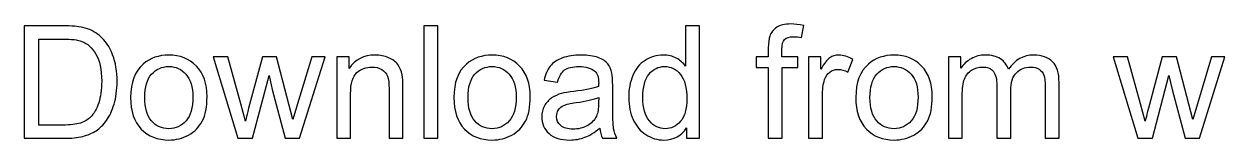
# Model space of a CAD drawing. Header units: millimetres. Extents: x 163 to 618, y -113 to 304.
# Drawn here: x 417.4 to 482.1, y -112.8 to -106.6 of the extents above; entities that cross this region are included whole.
import ezdxf

# ---------------------------------------------------------------- set-up
doc = ezdxf.new("R2010")
doc.units = ezdxf.units.MM
doc.header["$MEASUREMENT"] = 0
doc.layers.add('Layer 1', color=7, linetype='Continuous')

msp = doc.modelspace()

# ---------------------------------------------------------------- linework, layer by layer
at = {"layer": 'Layer 1', "color": 250}
for points, knots in [([(417.4009, -112.7541), (417.4009, -112.7541), (417.4009, -106.6919), (417.4009, -106.6919), (417.4009, -106.6919), (417.4009, -106.6919), (419.4894, -106.6919), (419.4894, -106.6919), (419.4894, -106.6919), (419.9607, -106.6919), (420.3205, -106.7202), (420.5689, -106.778), (420.5689, -106.778), (420.916, -106.8585), (421.2124, -107.0038), (421.4579, -107.2126), (421.4579, -107.2126), (421.7782, -107.4836), (422.0167, -107.8279), (422.1747, -108.2484), (422.1747, -108.2484), (422.3342, -108.6689), (422.4132, -109.1501), (422.4132, -109.6906), (422.4132, -109.6906), (422.4132, -110.1506), (422.3596, -110.5584), (422.2524, -110.914), (422.2524, -110.914), (422.1451, -111.2696), (422.0068, -111.5645), (421.8389, -111.7974), (421.8389, -111.7974), (421.6696, -112.0302), (421.4861, -112.2136), (421.2857, -112.3463), (421.2857, -112.3463), (421.0868, -112.4803), (420.8455, -112.5819), (420.5632, -112.6511), (420.5632, -112.6511), (420.2796, -112.7202), (419.9551, -112.7541), (419.5882, -112.7541), (419.5882, -112.7541), (419.5882, -112.7541), (417.4009, -112.7541), (417.4009, -112.7541)], [0, 0, 0, 0, 0.0769231, 0.0769231, 0.0769231, 0.0769231, 0.1538462, 0.1538462, 0.1538462, 0.1538462, 0.2307692, 0.2307692, 0.2307692, 0.2307692, 0.3076923, 0.3076923, 0.3076923, 0.3076923, 0.3846154, 0.3846154, 0.3846154, 0.3846154, 0.4615385, 0.4615385, 0.4615385, 0.4615385, 0.5384615, 0.5384615, 0.5384615, 0.5384615, 0.6153846, 0.6153846, 0.6153846, 0.6153846, 0.6923077, 0.6923077, 0.6923077, 0.6923077, 0.7692308, 0.7692308, 0.7692308, 0.7692308, 0.8461538, 0.8461538, 0.8461538, 0.8461538, 1, 1, 1, 1]), ([(438.9375, -112.7541), (438.9375, -112.7541), (438.9375, -106.6919), (438.9375, -106.6919), (438.9375, -106.6919), (438.9375, -106.6919), (439.6825, -106.6919), (439.6825, -106.6919), (439.6825, -106.6919), (439.6825, -106.6919), (439.6825, -112.7541), (439.6825, -112.7541), (439.6825, -112.7541), (439.6825, -112.7541), (438.9375, -112.7541), (438.9375, -112.7541)], [0, 0, 0, 0, 0.2, 0.2, 0.2, 0.2, 0.4, 0.4, 0.4, 0.4, 0.6, 0.6, 0.6, 0.6, 1, 1, 1, 1]), ([(453.0895, -112.7541), (453.0895, -112.7541), (453.0895, -112.1967), (453.0895, -112.1967), (453.0895, -112.1967), (452.8116, -112.6299), (452.4023, -112.8472), (451.8619, -112.8472), (451.8619, -112.8472), (451.5119, -112.8472), (451.1902, -112.7513), (450.8981, -112.558), (450.8981, -112.558), (450.6046, -112.366), (450.3774, -112.0965), (450.2151, -111.7522), (450.2151, -111.7522), (450.0542, -111.4065), (449.9738, -111.01), (449.9738, -110.5612), (449.9738, -110.5612), (449.9738, -110.1238), (450.0472, -109.7273), (450.1925, -109.3702), (450.1925, -109.3702), (450.3393, -109.0146), (450.558, -108.7409), (450.8501, -108.5518), (450.8501, -108.5518), (451.1408, -108.3613), (451.4682, -108.2667), (451.828, -108.2667), (451.828, -108.2667), (452.0933, -108.2667), (452.329, -108.3232), (452.535, -108.4347), (452.535, -108.4347), (452.741, -108.5462), (452.9089, -108.6929), (453.0387, -108.8721), (453.0387, -108.8721), (453.0387, -108.8721), (453.0387, -106.6919), (453.0387, -106.6919), (453.0387, -106.6919), (453.0387, -106.6919), (453.7838, -106.6919), (453.7838, -106.6919), (453.7838, -106.6919), (453.7838, -106.6919), (453.7838, -112.7541), (453.7838, -112.7541), (453.7838, -112.7541), (453.7838, -112.7541), (453.0895, -112.7541), (453.0895, -112.7541)], [0, 0, 0, 0, 0.0666667, 0.0666667, 0.0666667, 0.0666667, 0.1333333, 0.1333333, 0.1333333, 0.1333333, 0.2, 0.2, 0.2, 0.2, 0.2666667, 0.2666667, 0.2666667, 0.2666667, 0.3333333, 0.3333333, 0.3333333, 0.3333333, 0.4, 0.4, 0.4, 0.4, 0.4666667, 0.4666667, 0.4666667, 0.4666667, 0.5333333, 0.5333333, 0.5333333, 0.5333333, 0.6, 0.6, 0.6, 0.6, 0.6666667, 0.6666667, 0.6666667, 0.6666667, 0.7333333, 0.7333333, 0.7333333, 0.7333333, 0.8, 0.8, 0.8, 0.8, 0.8666667, 0.8666667, 0.8666667, 0.8666667, 1, 1, 1, 1]), ([(457.4922, -112.7541), (457.4922, -112.7541), (457.4922, -108.9356), (457.4922, -108.9356), (457.4922, -108.9356), (457.4922, -108.9356), (456.8318, -108.9356), (456.8318, -108.9356), (456.8318, -108.9356), (456.8318, -108.9356), (456.8318, -108.3599), (456.8318, -108.3599), (456.8318, -108.3599), (456.8318, -108.3599), (457.4922, -108.3599), (457.4922, -108.3599), (457.4922, -108.3599), (457.4922, -108.3599), (457.4922, -107.8942), (457.4922, -107.8942), (457.4922, -107.8942), (457.4922, -107.5993), (457.5176, -107.3806), (457.5698, -107.238), (457.5698, -107.238), (457.6418, -107.0461), (457.766, -106.8895), (457.9466, -106.7696), (457.9466, -106.7696), (458.1258, -106.6496), (458.3784, -106.5903), (458.7029, -106.5903), (458.7029, -106.5903), (458.9132, -106.5903), (459.1446, -106.6157), (459.3986, -106.6651), (459.3986, -106.6651), (459.3986, -106.6651), (459.2871, -107.3171), (459.2871, -107.3171), (459.2871, -107.3171), (459.1319, -107.2903), (458.9866, -107.2761), (458.8483, -107.2761), (458.8483, -107.2761), (458.6225, -107.2761), (458.4631, -107.3241), (458.3685, -107.4201), (458.3685, -107.4201), (458.2754, -107.516), (458.2288, -107.6952), (458.2288, -107.9577), (458.2288, -107.9577), (458.2288, -107.9577), (458.2288, -108.3599), (458.2288, -108.3599), (458.2288, -108.3599), (458.2288, -108.3599), (459.0839, -108.3599), (459.0839, -108.3599), (459.0839, -108.3599), (459.0839, -108.3599), (459.0839, -108.9356), (459.0839, -108.9356), (459.0839, -108.9356), (459.0839, -108.9356), (458.2373, -108.9356), (458.2373, -108.9356), (458.2373, -108.9356), (458.2373, -108.9356), (458.2373, -112.7541), (458.2373, -112.7541), (458.2373, -112.7541), (458.2373, -112.7541), (457.4922, -112.7541), (457.4922, -112.7541)], [0, 0, 0, 0, 0.05, 0.05, 0.05, 0.05, 0.1, 0.1, 0.1, 0.1, 0.15, 0.15, 0.15, 0.15, 0.2, 0.2, 0.2, 0.2, 0.25, 0.25, 0.25, 0.25, 0.3, 0.3, 0.3, 0.3, 0.35, 0.35, 0.35, 0.35, 0.4, 0.4, 0.4, 0.4, 0.45, 0.45, 0.45, 0.45, 0.5, 0.5, 0.5, 0.5, 0.55, 0.55, 0.55, 0.55, 0.6, 0.6, 0.6, 0.6, 0.65, 0.65, 0.65, 0.65, 0.7, 0.7, 0.7, 0.7, 0.75, 0.75, 0.75, 0.75, 0.8, 0.8, 0.8, 0.8, 0.85, 0.85, 0.85, 0.85, 0.9, 0.9, 0.9, 0.9, 1, 1, 1, 1]), ([(418.2053, -112.0429), (418.2053, -112.0429), (419.4979, -112.0429), (419.4979, -112.0429), (419.4979, -112.0429), (419.8972, -112.0429), (420.2105, -112.0062), (420.4377, -111.9314), (420.4377, -111.9314), (420.6648, -111.8566), (420.8455, -111.7522), (420.9809, -111.6167), (420.9809, -111.6167), (421.17, -111.4262), (421.3182, -111.1694), (421.424, -110.8477), (421.424, -110.8477), (421.5299, -110.5259), (421.5835, -110.1365), (421.5835, -109.6779), (421.5835, -109.6779), (421.5835, -109.0429), (421.4791, -108.5546), (421.2716, -108.2131), (421.2716, -108.2131), (421.0642, -107.8716), (420.8116, -107.643), (420.5139, -107.5273), (420.5139, -107.5273), (420.2994, -107.4441), (419.9536, -107.4031), (419.4767, -107.4031), (419.4767, -107.4031), (419.4767, -107.4031), (418.2053, -107.4031), (418.2053, -107.4031), (418.2053, -107.4031), (418.2053, -107.4031), (418.2053, -112.0429), (418.2053, -112.0429)], [0, 0, 0, 0, 0.0909091, 0.0909091, 0.0909091, 0.0909091, 0.1818182, 0.1818182, 0.1818182, 0.1818182, 0.2727273, 0.2727273, 0.2727273, 0.2727273, 0.3636364, 0.3636364, 0.3636364, 0.3636364, 0.4545455, 0.4545455, 0.4545455, 0.4545455, 0.5454545, 0.5454545, 0.5454545, 0.5454545, 0.6363636, 0.6363636, 0.6363636, 0.6363636, 0.7272727, 0.7272727, 0.7272727, 0.7272727, 0.8181818, 0.8181818, 0.8181818, 0.8181818, 1, 1, 1, 1]), ([(423.1428, -110.557), (423.1428, -109.7456), (423.3686, -109.1445), (423.8215, -108.7536), (423.8215, -108.7536), (424.1983, -108.429), (424.6598, -108.2667), (425.203, -108.2667), (425.203, -108.2667), (425.8056, -108.2667), (426.2995, -108.4643), (426.6833, -108.8594), (426.6833, -108.8594), (427.0657, -109.2531), (427.2576, -109.7992), (427.2576, -110.4949), (427.2576, -110.4949), (427.2576, -111.0593), (427.173, -111.5024), (427.0036, -111.8256), (427.0036, -111.8256), (426.8343, -112.1487), (426.5873, -112.3999), (426.2628, -112.5791), (426.2628, -112.5791), (425.9396, -112.7583), (425.5854, -112.8472), (425.203, -112.8472), (425.203, -112.8472), (424.5878, -112.8472), (424.0911, -112.6511), (423.7115, -112.2574), (423.7115, -112.2574), (423.3319, -111.8637), (423.1428, -111.2964), (423.1428, -110.557)], [0, 0, 0, 0, 0.1, 0.1, 0.1, 0.1, 0.2, 0.2, 0.2, 0.2, 0.3, 0.3, 0.3, 0.3, 0.4, 0.4, 0.4, 0.4, 0.5, 0.5, 0.5, 0.5, 0.6, 0.6, 0.6, 0.6, 0.7, 0.7, 0.7, 0.7, 0.8, 0.8, 0.8, 0.8, 1, 1, 1, 1]), ([(428.9213, -112.7541), (428.9213, -112.7541), (427.5935, -108.3599), (427.5935, -108.3599), (427.5935, -108.3599), (427.5935, -108.3599), (428.3724, -108.3599), (428.3724, -108.3599), (428.3724, -108.3599), (428.3724, -108.3599), (429.0737, -110.8957), (429.0737, -110.8957), (429.0737, -110.8957), (429.0737, -110.8957), (429.3221, -111.8397), (429.3221, -111.8397), (429.3221, -111.8397), (429.332, -111.7931), (429.4082, -111.4912), (429.5493, -110.9338), (429.5493, -110.9338), (429.5493, -110.9338), (430.245, -108.3599), (430.245, -108.3599), (430.245, -108.3599), (430.245, -108.3599), (431.0084, -108.3599), (431.0084, -108.3599), (431.0084, -108.3599), (431.0084, -108.3599), (431.6702, -110.9112), (431.6702, -110.9112), (431.6702, -110.9112), (431.6702, -110.9112), (431.8861, -111.748), (431.8861, -111.748), (431.8861, -111.748), (431.8861, -111.748), (432.1387, -110.8999), (432.1387, -110.8999), (432.1387, -110.8999), (432.1387, -110.8999), (432.8979, -108.3599), (432.8979, -108.3599), (432.8979, -108.3599), (432.8979, -108.3599), (433.6218, -108.3599), (433.6218, -108.3599), (433.6218, -108.3599), (433.6218, -108.3599), (432.2431, -112.7541), (432.2431, -112.7541), (432.2431, -112.7541), (432.2431, -112.7541), (431.4726, -112.7541), (431.4726, -112.7541), (431.4726, -112.7541), (431.4726, -112.7541), (430.7755, -110.1252), (430.7755, -110.1252), (430.7755, -110.1252), (430.7755, -110.1252), (430.5991, -109.3731), (430.5991, -109.3731), (430.5991, -109.3731), (430.5991, -109.3731), (429.7101, -112.7541), (429.7101, -112.7541), (429.7101, -112.7541), (429.7101, -112.7541), (428.9213, -112.7541), (428.9213, -112.7541)], [0, 0, 0, 0, 0.0526316, 0.0526316, 0.0526316, 0.0526316, 0.1052632, 0.1052632, 0.1052632, 0.1052632, 0.1578947, 0.1578947, 0.1578947, 0.1578947, 0.2105263, 0.2105263, 0.2105263, 0.2105263, 0.2631579, 0.2631579, 0.2631579, 0.2631579, 0.3157895, 0.3157895, 0.3157895, 0.3157895, 0.3684211, 0.3684211, 0.3684211, 0.3684211, 0.4210526, 0.4210526, 0.4210526, 0.4210526, 0.4736842, 0.4736842, 0.4736842, 0.4736842, 0.5263158, 0.5263158, 0.5263158, 0.5263158, 0.5789474, 0.5789474, 0.5789474, 0.5789474, 0.6315789, 0.6315789, 0.6315789, 0.6315789, 0.6842105, 0.6842105, 0.6842105, 0.6842105, 0.7368421, 0.7368421, 0.7368421, 0.7368421, 0.7894737, 0.7894737, 0.7894737, 0.7894737, 0.8421053, 0.8421053, 0.8421053, 0.8421053, 0.8947368, 0.8947368, 0.8947368, 0.8947368, 1, 1, 1, 1]), ([(434.2455, -112.7541), (434.2455, -112.7541), (434.2455, -108.3599), (434.2455, -108.3599), (434.2455, -108.3599), (434.2455, -108.3599), (434.9144, -108.3599), (434.9144, -108.3599), (434.9144, -108.3599), (434.9144, -108.3599), (434.9144, -108.9836), (434.9144, -108.9836), (434.9144, -108.9836), (435.2361, -108.5052), (435.7018, -108.2667), (436.31, -108.2667), (436.31, -108.2667), (436.5753, -108.2667), (436.818, -108.3147), (437.0395, -108.4093), (437.0395, -108.4093), (437.2611, -108.5038), (437.4276, -108.6294), (437.5376, -108.7832), (437.5376, -108.7832), (437.6477, -108.937), (437.7253, -109.1205), (437.7691, -109.3321), (437.7691, -109.3321), (437.7959, -109.4704), (437.81, -109.7117), (437.81, -110.056), (437.81, -110.056), (437.81, -110.056), (437.81, -112.7541), (437.81, -112.7541), (437.81, -112.7541), (437.81, -112.7541), (437.0649, -112.7541), (437.0649, -112.7541), (437.0649, -112.7541), (437.0649, -112.7541), (437.0649, -110.0843), (437.0649, -110.0843), (437.0649, -110.0843), (437.0649, -109.7809), (437.0367, -109.5537), (436.9788, -109.4041), (436.9788, -109.4041), (436.921, -109.2545), (436.818, -109.1346), (436.6712, -109.0443), (436.6712, -109.0443), (436.5245, -108.9554), (436.3509, -108.9102), (436.1533, -108.9102), (436.1533, -108.9102), (435.8372, -108.9102), (435.5649, -109.0104), (435.3349, -109.2122), (435.3349, -109.2122), (435.1049, -109.4126), (434.9906, -109.795), (434.9906, -110.3566), (434.9906, -110.3566), (434.9906, -110.3566), (434.9906, -112.7541), (434.9906, -112.7541), (434.9906, -112.7541), (434.9906, -112.7541), (434.2455, -112.7541), (434.2455, -112.7541)], [0, 0, 0, 0, 0.0526316, 0.0526316, 0.0526316, 0.0526316, 0.1052632, 0.1052632, 0.1052632, 0.1052632, 0.1578947, 0.1578947, 0.1578947, 0.1578947, 0.2105263, 0.2105263, 0.2105263, 0.2105263, 0.2631579, 0.2631579, 0.2631579, 0.2631579, 0.3157895, 0.3157895, 0.3157895, 0.3157895, 0.3684211, 0.3684211, 0.3684211, 0.3684211, 0.4210526, 0.4210526, 0.4210526, 0.4210526, 0.4736842, 0.4736842, 0.4736842, 0.4736842, 0.5263158, 0.5263158, 0.5263158, 0.5263158, 0.5789474, 0.5789474, 0.5789474, 0.5789474, 0.6315789, 0.6315789, 0.6315789, 0.6315789, 0.6842105, 0.6842105, 0.6842105, 0.6842105, 0.7368421, 0.7368421, 0.7368421, 0.7368421, 0.7894737, 0.7894737, 0.7894737, 0.7894737, 0.8421053, 0.8421053, 0.8421053, 0.8421053, 0.8947368, 0.8947368, 0.8947368, 0.8947368, 1, 1, 1, 1]), ([(440.556, -110.557), (440.556, -109.7456), (440.7818, -109.1445), (441.2347, -108.7536), (441.2347, -108.7536), (441.6115, -108.429), (442.073, -108.2667), (442.6162, -108.2667), (442.6162, -108.2667), (443.2188, -108.2667), (443.7127, -108.4643), (444.0965, -108.8594), (444.0965, -108.8594), (444.4789, -109.2531), (444.6708, -109.7992), (444.6708, -110.4949), (444.6708, -110.4949), (444.6708, -111.0593), (444.5862, -111.5024), (444.4168, -111.8256), (444.4168, -111.8256), (444.2475, -112.1487), (444.0005, -112.3999), (443.676, -112.5791), (443.676, -112.5791), (443.3528, -112.7583), (442.9986, -112.8472), (442.6162, -112.8472), (442.6162, -112.8472), (442.001, -112.8472), (441.5043, -112.6511), (441.1247, -112.2574), (441.1247, -112.2574), (440.7451, -111.8637), (440.556, -111.2964), (440.556, -110.557)], [0, 0, 0, 0, 0.1, 0.1, 0.1, 0.1, 0.2, 0.2, 0.2, 0.2, 0.3, 0.3, 0.3, 0.3, 0.4, 0.4, 0.4, 0.4, 0.5, 0.5, 0.5, 0.5, 0.6, 0.6, 0.6, 0.6, 0.7, 0.7, 0.7, 0.7, 0.8, 0.8, 0.8, 0.8, 1, 1, 1, 1]), ([(448.4145, -112.2038), (448.1379, -112.4394), (447.8712, -112.6045), (447.6158, -112.7019), (447.6158, -112.7019), (447.3604, -112.7993), (447.0867, -112.8472), (446.7931, -112.8472), (446.7931, -112.8472), (446.3105, -112.8472), (445.9394, -112.7301), (445.6798, -112.4945), (445.6798, -112.4945), (445.4201, -112.2602), (445.2903, -111.9596), (445.2903, -111.5942), (445.2903, -111.5942), (445.2903, -111.3797), (445.3397, -111.1835), (445.4371, -111.0057), (445.4371, -111.0057), (445.5358, -110.8279), (445.6642, -110.6868), (445.8223, -110.5796), (445.8223, -110.5796), (445.9817, -110.4723), (446.1595, -110.3905), (446.3585, -110.3354), (446.3585, -110.3354), (446.5053, -110.2973), (446.7268, -110.2607), (447.0217, -110.224), (447.0217, -110.224), (447.6229, -110.1534), (448.0674, -110.0673), (448.351, -109.9686), (448.351, -109.9686), (448.3538, -109.867), (448.3552, -109.802), (448.3552, -109.7752), (448.3552, -109.7752), (448.3552, -109.4733), (448.2847, -109.2602), (448.1436, -109.136), (448.1436, -109.136), (447.9531, -108.9681), (447.6694, -108.8848), (447.2941, -108.8848), (447.2941, -108.8848), (446.9427, -108.8848), (446.6831, -108.9469), (446.5166, -109.0697), (446.5166, -109.0697), (446.3486, -109.1924), (446.2259, -109.4098), (446.1454, -109.723), (446.1454, -109.723), (446.1454, -109.723), (445.4173, -109.6214), (445.4173, -109.6214), (445.4173, -109.6214), (445.4836, -109.3096), (445.5923, -109.057), (445.7447, -108.8651), (445.7447, -108.8651), (445.8971, -108.6732), (446.1172, -108.5264), (446.4051, -108.422), (446.4051, -108.422), (446.6915, -108.319), (447.026, -108.2667), (447.4042, -108.2667), (447.4042, -108.2667), (447.7795, -108.2667), (448.0857, -108.3105), (448.3214, -108.3994), (448.3214, -108.3994), (448.5556, -108.4883), (448.7292, -108.5984), (448.8393, -108.7324), (448.8393, -108.7324), (448.9493, -108.8665), (449.0269, -109.0358), (449.0721, -109.2404), (449.0721, -109.2404), (449.0961, -109.3674), (449.1088, -109.596), (449.1088, -109.9248), (449.1088, -109.9248), (449.1088, -109.9248), (449.1088, -110.9126), (449.1088, -110.9126), (449.1088, -110.9126), (449.1088, -111.6026), (449.1243, -112.0387), (449.1553, -112.2235), (449.1553, -112.2235), (449.185, -112.4084), (449.2471, -112.5848), (449.3374, -112.7541), (449.3374, -112.7541), (449.3374, -112.7541), (448.5584, -112.7541), (448.5584, -112.7541), (448.5584, -112.7541), (448.4837, -112.5975), (448.4357, -112.414), (448.4145, -112.2038)], [0, 0, 0, 0, 0.0357143, 0.0357143, 0.0357143, 0.0357143, 0.0714286, 0.0714286, 0.0714286, 0.0714286, 0.1071429, 0.1071429, 0.1071429, 0.1071429, 0.1428571, 0.1428571, 0.1428571, 0.1428571, 0.1785714, 0.1785714, 0.1785714, 0.1785714, 0.2142857, 0.2142857, 0.2142857, 0.2142857, 0.25, 0.25, 0.25, 0.25, 0.2857143, 0.2857143, 0.2857143, 0.2857143, 0.3214286, 0.3214286, 0.3214286, 0.3214286, 0.3571429, 0.3571429, 0.3571429, 0.3571429, 0.3928571, 0.3928571, 0.3928571, 0.3928571, 0.4285714, 0.4285714, 0.4285714, 0.4285714, 0.4642857, 0.4642857, 0.4642857, 0.4642857, 0.5, 0.5, 0.5, 0.5, 0.5357143, 0.5357143, 0.5357143, 0.5357143, 0.5714286, 0.5714286, 0.5714286, 0.5714286, 0.6071429, 0.6071429, 0.6071429, 0.6071429, 0.6428571, 0.6428571, 0.6428571, 0.6428571, 0.6785714, 0.6785714, 0.6785714, 0.6785714, 0.7142857, 0.7142857, 0.7142857, 0.7142857, 0.75, 0.75, 0.75, 0.75, 0.7857143, 0.7857143, 0.7857143, 0.7857143, 0.8214286, 0.8214286, 0.8214286, 0.8214286, 0.8571429, 0.8571429, 0.8571429, 0.8571429, 0.8928571, 0.8928571, 0.8928571, 0.8928571, 0.9285714, 0.9285714, 0.9285714, 0.9285714, 1, 1, 1, 1]), ([(459.6582, -112.7541), (459.6582, -112.7541), (459.6582, -108.3599), (459.6582, -108.3599), (459.6582, -108.3599), (459.6582, -108.3599), (460.3271, -108.3599), (460.3271, -108.3599), (460.3271, -108.3599), (460.3271, -108.3599), (460.3271, -109.033), (460.3271, -109.033), (460.3271, -109.033), (460.4978, -108.7211), (460.6559, -108.5151), (460.8012, -108.4163), (460.8012, -108.4163), (460.9466, -108.3161), (461.106, -108.2667), (461.2796, -108.2667), (461.2796, -108.2667), (461.5308, -108.2667), (461.7862, -108.3458), (462.0458, -108.5024), (462.0458, -108.5024), (462.0458, -108.5024), (461.7806, -109.1896), (461.7806, -109.1896), (461.7806, -109.1896), (461.5999, -109.088), (461.4193, -109.0372), (461.2387, -109.0372), (461.2387, -109.0372), (461.0764, -109.0372), (460.9311, -109.0866), (460.8027, -109.184), (460.8027, -109.184), (460.6742, -109.2813), (460.5825, -109.4168), (460.5275, -109.5904), (460.5275, -109.5904), (460.4442, -109.8543), (460.4033, -110.1435), (460.4033, -110.4582), (460.4033, -110.4582), (460.4033, -110.4582), (460.4033, -112.7541), (460.4033, -112.7541), (460.4033, -112.7541), (460.4033, -112.7541), (459.6582, -112.7541), (459.6582, -112.7541)], [0, 0, 0, 0, 0.0714286, 0.0714286, 0.0714286, 0.0714286, 0.1428571, 0.1428571, 0.1428571, 0.1428571, 0.2142857, 0.2142857, 0.2142857, 0.2142857, 0.2857143, 0.2857143, 0.2857143, 0.2857143, 0.3571429, 0.3571429, 0.3571429, 0.3571429, 0.4285714, 0.4285714, 0.4285714, 0.4285714, 0.5, 0.5, 0.5, 0.5, 0.5714286, 0.5714286, 0.5714286, 0.5714286, 0.6428571, 0.6428571, 0.6428571, 0.6428571, 0.7142857, 0.7142857, 0.7142857, 0.7142857, 0.7857143, 0.7857143, 0.7857143, 0.7857143, 0.8571429, 0.8571429, 0.8571429, 0.8571429, 1, 1, 1, 1]), ([(462.2067, -110.557), (462.2067, -109.7456), (462.4325, -109.1445), (462.8854, -108.7536), (462.8854, -108.7536), (463.2622, -108.429), (463.7237, -108.2667), (464.2669, -108.2667), (464.2669, -108.2667), (464.8695, -108.2667), (465.3634, -108.4643), (465.7472, -108.8594), (465.7472, -108.8594), (466.1296, -109.2531), (466.3215, -109.7992), (466.3215, -110.4949), (466.3215, -110.4949), (466.3215, -111.0593), (466.2369, -111.5024), (466.0675, -111.8256), (466.0675, -111.8256), (465.8982, -112.1487), (465.6512, -112.3999), (465.3267, -112.5791), (465.3267, -112.5791), (465.0035, -112.7583), (464.6493, -112.8472), (464.2669, -112.8472), (464.2669, -112.8472), (463.6517, -112.8472), (463.155, -112.6511), (462.7754, -112.2574), (462.7754, -112.2574), (462.3958, -111.8637), (462.2067, -111.2964), (462.2067, -110.557)], [0, 0, 0, 0, 0.1, 0.1, 0.1, 0.1, 0.2, 0.2, 0.2, 0.2, 0.3, 0.3, 0.3, 0.3, 0.4, 0.4, 0.4, 0.4, 0.5, 0.5, 0.5, 0.5, 0.6, 0.6, 0.6, 0.6, 0.7, 0.7, 0.7, 0.7, 0.8, 0.8, 0.8, 0.8, 1, 1, 1, 1]), ([(467.195, -112.7541), (467.195, -112.7541), (467.195, -108.3599), (467.195, -108.3599), (467.195, -108.3599), (467.195, -108.3599), (467.8639, -108.3599), (467.8639, -108.3599), (467.8639, -108.3599), (467.8639, -108.3599), (467.8639, -108.9808), (467.8639, -108.9808), (467.8639, -108.9808), (468.0007, -108.7663), (468.1842, -108.5927), (468.4128, -108.4629), (468.4128, -108.4629), (468.6414, -108.3317), (468.901, -108.2667), (469.1931, -108.2667), (469.1931, -108.2667), (469.5177, -108.2667), (469.7844, -108.3345), (469.9918, -108.4685), (469.9918, -108.4685), (470.1993, -108.604), (470.346, -108.7917), (470.4307, -109.0344), (470.4307, -109.0344), (470.7806, -108.5222), (471.2336, -108.2667), (471.7924, -108.2667), (471.7924, -108.2667), (472.2299, -108.2667), (472.5671, -108.3867), (472.8014, -108.628), (472.8014, -108.628), (473.037, -108.8693), (473.1556, -109.2404), (473.1556, -109.7414), (473.1556, -109.7414), (473.1556, -109.7414), (473.1556, -112.7541), (473.1556, -112.7541), (473.1556, -112.7541), (473.1556, -112.7541), (472.4105, -112.7541), (472.4105, -112.7541), (472.4105, -112.7541), (472.4105, -112.7541), (472.4105, -109.9883), (472.4105, -109.9883), (472.4105, -109.9883), (472.4105, -109.692), (472.3851, -109.4775), (472.3371, -109.3463), (472.3371, -109.3463), (472.2891, -109.215), (472.2016, -109.1106), (472.0732, -109.0302), (472.0732, -109.0302), (471.9462, -108.9497), (471.7967, -108.9102), (471.6259, -108.9102), (471.6259, -108.9102), (471.3155, -108.9102), (471.0586, -109.0132), (470.854, -109.2178), (470.854, -109.2178), (470.6494, -109.4239), (470.5478, -109.7527), (470.5478, -110.2042), (470.5478, -110.2042), (470.5478, -110.2042), (470.5478, -112.7541), (470.5478, -112.7541), (470.5478, -112.7541), (470.5478, -112.7541), (469.8027, -112.7541), (469.8027, -112.7541), (469.8027, -112.7541), (469.8027, -112.7541), (469.8027, -109.9022), (469.8027, -109.9022), (469.8027, -109.9022), (469.8027, -109.572), (469.7421, -109.3237), (469.6207, -109.1586), (469.6207, -109.1586), (469.4994, -108.9935), (469.3004, -108.9102), (469.0252, -108.9102), (469.0252, -108.9102), (468.8164, -108.9102), (468.6231, -108.9653), (468.4453, -109.0753), (468.4453, -109.0753), (468.2675, -109.1854), (468.139, -109.3463), (468.0586, -109.5593), (468.0586, -109.5593), (467.9796, -109.771), (467.9401, -110.0772), (467.9401, -110.4766), (467.9401, -110.4766), (467.9401, -110.4766), (467.9401, -112.7541), (467.9401, -112.7541), (467.9401, -112.7541), (467.9401, -112.7541), (467.195, -112.7541), (467.195, -112.7541)], [0, 0, 0, 0, 0.0344828, 0.0344828, 0.0344828, 0.0344828, 0.0689655, 0.0689655, 0.0689655, 0.0689655, 0.1034483, 0.1034483, 0.1034483, 0.1034483, 0.137931, 0.137931, 0.137931, 0.137931, 0.1724138, 0.1724138, 0.1724138, 0.1724138, 0.2068966, 0.2068966, 0.2068966, 0.2068966, 0.2413793, 0.2413793, 0.2413793, 0.2413793, 0.2758621, 0.2758621, 0.2758621, 0.2758621, 0.3103448, 0.3103448, 0.3103448, 0.3103448, 0.3448276, 0.3448276, 0.3448276, 0.3448276, 0.3793103, 0.3793103, 0.3793103, 0.3793103, 0.4137931, 0.4137931, 0.4137931, 0.4137931, 0.4482759, 0.4482759, 0.4482759, 0.4482759, 0.4827586, 0.4827586, 0.4827586, 0.4827586, 0.5172414, 0.5172414, 0.5172414, 0.5172414, 0.5517241, 0.5517241, 0.5517241, 0.5517241, 0.5862069, 0.5862069, 0.5862069, 0.5862069, 0.6206897, 0.6206897, 0.6206897, 0.6206897, 0.6551724, 0.6551724, 0.6551724, 0.6551724, 0.6896552, 0.6896552, 0.6896552, 0.6896552, 0.7241379, 0.7241379, 0.7241379, 0.7241379, 0.7586207, 0.7586207, 0.7586207, 0.7586207, 0.7931034, 0.7931034, 0.7931034, 0.7931034, 0.8275862, 0.8275862, 0.8275862, 0.8275862, 0.862069, 0.862069, 0.862069, 0.862069, 0.8965517, 0.8965517, 0.8965517, 0.8965517, 0.9310345, 0.9310345, 0.9310345, 0.9310345, 1, 1, 1, 1]), ([(477.3903, -112.7541), (477.3903, -112.7541), (476.0625, -108.3599), (476.0625, -108.3599), (476.0625, -108.3599), (476.0625, -108.3599), (476.8414, -108.3599), (476.8414, -108.3599), (476.8414, -108.3599), (476.8414, -108.3599), (477.5427, -110.8957), (477.5427, -110.8957), (477.5427, -110.8957), (477.5427, -110.8957), (477.7911, -111.8397), (477.7911, -111.8397), (477.7911, -111.8397), (477.801, -111.7931), (477.8772, -111.4912), (478.0183, -110.9338), (478.0183, -110.9338), (478.0183, -110.9338), (478.714, -108.3599), (478.714, -108.3599), (478.714, -108.3599), (478.714, -108.3599), (479.4774, -108.3599), (479.4774, -108.3599), (479.4774, -108.3599), (479.4774, -108.3599), (480.1392, -110.9112), (480.1392, -110.9112), (480.1392, -110.9112), (480.1392, -110.9112), (480.3551, -111.748), (480.3551, -111.748), (480.3551, -111.748), (480.3551, -111.748), (480.6077, -110.8999), (480.6077, -110.8999), (480.6077, -110.8999), (480.6077, -110.8999), (481.3669, -108.3599), (481.3669, -108.3599), (481.3669, -108.3599), (481.3669, -108.3599), (482.0908, -108.3599), (482.0908, -108.3599), (482.0908, -108.3599), (482.0908, -108.3599), (480.7121, -112.7541), (480.7121, -112.7541), (480.7121, -112.7541), (480.7121, -112.7541), (479.9416, -112.7541), (479.9416, -112.7541), (479.9416, -112.7541), (479.9416, -112.7541), (479.2445, -110.1252), (479.2445, -110.1252), (479.2445, -110.1252), (479.2445, -110.1252), (479.0681, -109.3731), (479.0681, -109.3731), (479.0681, -109.3731), (479.0681, -109.3731), (478.1791, -112.7541), (478.1791, -112.7541), (478.1791, -112.7541), (478.1791, -112.7541), (477.3903, -112.7541), (477.3903, -112.7541)], [0, 0, 0, 0, 0.0526316, 0.0526316, 0.0526316, 0.0526316, 0.1052632, 0.1052632, 0.1052632, 0.1052632, 0.1578947, 0.1578947, 0.1578947, 0.1578947, 0.2105263, 0.2105263, 0.2105263, 0.2105263, 0.2631579, 0.2631579, 0.2631579, 0.2631579, 0.3157895, 0.3157895, 0.3157895, 0.3157895, 0.3684211, 0.3684211, 0.3684211, 0.3684211, 0.4210526, 0.4210526, 0.4210526, 0.4210526, 0.4736842, 0.4736842, 0.4736842, 0.4736842, 0.5263158, 0.5263158, 0.5263158, 0.5263158, 0.5789474, 0.5789474, 0.5789474, 0.5789474, 0.6315789, 0.6315789, 0.6315789, 0.6315789, 0.6842105, 0.6842105, 0.6842105, 0.6842105, 0.7368421, 0.7368421, 0.7368421, 0.7368421, 0.7894737, 0.7894737, 0.7894737, 0.7894737, 0.8421053, 0.8421053, 0.8421053, 0.8421053, 0.8947368, 0.8947368, 0.8947368, 0.8947368, 1, 1, 1, 1]), ([(423.9048, -110.5584), (423.9048, -111.12), (424.0276, -111.5405), (424.2731, -111.8185), (424.2731, -111.8185), (424.5201, -112.0979), (424.8291, -112.2376), (425.203, -112.2376), (425.203, -112.2376), (425.5727, -112.2376), (425.8804, -112.0979), (426.1273, -111.8171), (426.1273, -111.8171), (426.3728, -111.5363), (426.4956, -111.1087), (426.4956, -110.5344), (426.4956, -110.5344), (426.4956, -109.9925), (426.3714, -109.5819), (426.1245, -109.3039), (426.1245, -109.3039), (425.8775, -109.0245), (425.5699, -108.8848), (425.203, -108.8848), (425.203, -108.8848), (424.8291, -108.8848), (424.5201, -109.0231), (424.2731, -109.3011), (424.2731, -109.3011), (424.0276, -109.5791), (423.9048, -109.9982), (423.9048, -110.5584)], [0, 0, 0, 0, 0.1111111, 0.1111111, 0.1111111, 0.1111111, 0.2222222, 0.2222222, 0.2222222, 0.2222222, 0.3333333, 0.3333333, 0.3333333, 0.3333333, 0.4444444, 0.4444444, 0.4444444, 0.4444444, 0.5555556, 0.5555556, 0.5555556, 0.5555556, 0.6666667, 0.6666667, 0.6666667, 0.6666667, 0.7777778, 0.7777778, 0.7777778, 0.7777778, 1, 1, 1, 1]), ([(441.318, -110.5584), (441.318, -111.12), (441.4408, -111.5405), (441.6863, -111.8185), (441.6863, -111.8185), (441.9333, -112.0979), (442.2423, -112.2376), (442.6162, -112.2376), (442.6162, -112.2376), (442.9859, -112.2376), (443.2936, -112.0979), (443.5405, -111.8171), (443.5405, -111.8171), (443.786, -111.5363), (443.9088, -111.1087), (443.9088, -110.5344), (443.9088, -110.5344), (443.9088, -109.9925), (443.7846, -109.5819), (443.5377, -109.3039), (443.5377, -109.3039), (443.2907, -109.0245), (442.9831, -108.8848), (442.6162, -108.8848), (442.6162, -108.8848), (442.2423, -108.8848), (441.9333, -109.0231), (441.6863, -109.3011), (441.6863, -109.3011), (441.4408, -109.5791), (441.318, -109.9982), (441.318, -110.5584)], [0, 0, 0, 0, 0.1111111, 0.1111111, 0.1111111, 0.1111111, 0.2222222, 0.2222222, 0.2222222, 0.2222222, 0.3333333, 0.3333333, 0.3333333, 0.3333333, 0.4444444, 0.4444444, 0.4444444, 0.4444444, 0.5555556, 0.5555556, 0.5555556, 0.5555556, 0.6666667, 0.6666667, 0.6666667, 0.6666667, 0.7777778, 0.7777778, 0.7777778, 0.7777778, 1, 1, 1, 1]), ([(450.7358, -110.5626), (450.7358, -111.1243), (450.8543, -111.5434), (451.0928, -111.8214), (451.0928, -111.8214), (451.3299, -112.0993), (451.6107, -112.2376), (451.9338, -112.2376), (451.9338, -112.2376), (452.2598, -112.2376), (452.5364, -112.105), (452.765, -111.8397), (452.765, -111.8397), (452.9922, -111.5744), (453.1065, -111.1694), (453.1065, -110.6247), (453.1065, -110.6247), (453.1065, -110.0264), (452.9908, -109.5861), (452.7579, -109.3053), (452.7579, -109.3053), (452.5265, -109.0245), (452.2401, -108.8848), (451.9, -108.8848), (451.9, -108.8848), (451.5684, -108.8848), (451.2918, -109.0189), (451.0688, -109.2884), (451.0688, -109.2884), (450.8473, -109.5579), (450.7358, -109.9827), (450.7358, -110.5626)], [0, 0, 0, 0, 0.1111111, 0.1111111, 0.1111111, 0.1111111, 0.2222222, 0.2222222, 0.2222222, 0.2222222, 0.3333333, 0.3333333, 0.3333333, 0.3333333, 0.4444444, 0.4444444, 0.4444444, 0.4444444, 0.5555556, 0.5555556, 0.5555556, 0.5555556, 0.6666667, 0.6666667, 0.6666667, 0.6666667, 0.7777778, 0.7777778, 0.7777778, 0.7777778, 1, 1, 1, 1]), ([(462.9687, -110.5584), (462.9687, -111.12), (463.0915, -111.5405), (463.337, -111.8185), (463.337, -111.8185), (463.584, -112.0979), (463.893, -112.2376), (464.2669, -112.2376), (464.2669, -112.2376), (464.6366, -112.2376), (464.9443, -112.0979), (465.1912, -111.8171), (465.1912, -111.8171), (465.4367, -111.5363), (465.5595, -111.1087), (465.5595, -110.5344), (465.5595, -110.5344), (465.5595, -109.9925), (465.4353, -109.5819), (465.1884, -109.3039), (465.1884, -109.3039), (464.9414, -109.0245), (464.6338, -108.8848), (464.2669, -108.8848), (464.2669, -108.8848), (463.893, -108.8848), (463.584, -109.0231), (463.337, -109.3011), (463.337, -109.3011), (463.0915, -109.5791), (462.9687, -109.9982), (462.9687, -110.5584)], [0, 0, 0, 0, 0.1111111, 0.1111111, 0.1111111, 0.1111111, 0.2222222, 0.2222222, 0.2222222, 0.2222222, 0.3333333, 0.3333333, 0.3333333, 0.3333333, 0.4444444, 0.4444444, 0.4444444, 0.4444444, 0.5555556, 0.5555556, 0.5555556, 0.5555556, 0.6666667, 0.6666667, 0.6666667, 0.6666667, 0.7777778, 0.7777778, 0.7777778, 0.7777778, 1, 1, 1, 1]), ([(448.3552, -110.5528), (448.0843, -110.6628), (447.6779, -110.756), (447.136, -110.8322), (447.136, -110.8322), (446.8284, -110.8759), (446.6111, -110.9253), (446.4841, -110.9803), (446.4841, -110.9803), (446.3571, -111.0354), (446.2597, -111.1158), (446.1906, -111.2202), (446.1906, -111.2202), (446.1214, -111.326), (446.0862, -111.4432), (446.0862, -111.573), (446.0862, -111.573), (446.0862, -111.7691), (446.161, -111.9342), (446.3119, -112.0655), (446.3119, -112.0655), (446.4629, -112.1967), (446.6831, -112.263), (446.9724, -112.263), (446.9724, -112.263), (447.2588, -112.263), (447.5142, -112.2009), (447.7386, -112.0754), (447.7386, -112.0754), (447.9615, -111.9512), (448.1266, -111.7804), (448.2311, -111.5645), (448.2311, -111.5645), (448.3115, -111.3966), (448.351, -111.1497), (448.351, -110.8237), (448.351, -110.8237), (448.351, -110.8237), (448.3552, -110.5528), (448.3552, -110.5528)], [0, 0, 0, 0, 0.0909091, 0.0909091, 0.0909091, 0.0909091, 0.1818182, 0.1818182, 0.1818182, 0.1818182, 0.2727273, 0.2727273, 0.2727273, 0.2727273, 0.3636364, 0.3636364, 0.3636364, 0.3636364, 0.4545455, 0.4545455, 0.4545455, 0.4545455, 0.5454545, 0.5454545, 0.5454545, 0.5454545, 0.6363636, 0.6363636, 0.6363636, 0.6363636, 0.7272727, 0.7272727, 0.7272727, 0.7272727, 0.8181818, 0.8181818, 0.8181818, 0.8181818, 1, 1, 1, 1])]:
    msp.add_open_spline(points, degree=3, knots=knots, dxfattribs=at)

doc.saveas('drawing.dxf')
